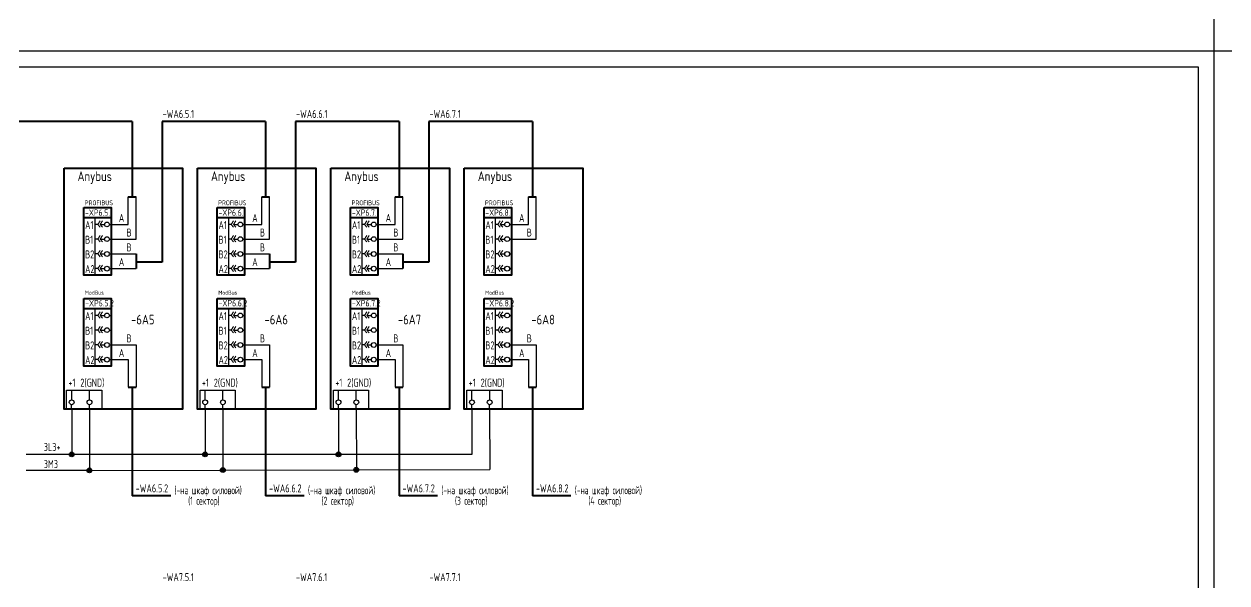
# Model space of a CAD drawing. Header units: millimetres. Extents: x 98 to 20644, y -7467 to -6136.
# Drawn here: x 3884.3 to 4260, y -7213.4 to -7038.7 of the extents above; entities that cross this region are included whole.
import ezdxf

# ---------------------------------------------------------------- set-up
doc = ezdxf.new("R2010")
doc.units = ezdxf.units.MM
for name, color, linetype in [('Временный', 6, 'Continuous'), ('КИА_МАРКИРОВКА', 2, 'Continuous'), ('КИА_НАКЛЕЙКИ', 1, 'Continuous')]:
    doc.layers.add(name, color=color, linetype=linetype)
doc.styles.add('GOST-A 3-1', font='', dxfattribs={"height": 3})
doc.styles.add('GOSTA-2.5-1', font='', dxfattribs={"width": 0.9, "height": 2.5})
doc.styles.get('GOST-A 3-1').set_extended_font_data('GOST type A')
doc.styles.get('GOSTA-2.5-1').set_extended_font_data('GOST Type AU')

# ---------------------------------------------------------------- blocks, each defined once
blk = doc.blocks.new('A$C2EC3666A')
h = blk.add_hatch(color=7)
h.dxf.hatch_style = 1
edge = h.paths.add_edge_path()
edge.add_arc((0, 0), 0.75, 0, 360)
at = {"color": 0}
blk.add_circle((0, 0), 0.75, dxfattribs=at)

msp = doc.modelspace()

# ---------------------------------------------------------------- linework, layer by layer
at = {"color": 0}
for p, q in [((4256, -7047.07), (4256, -6629.53)), ((3916.83, -7101.32), (3916.83, -7092.72)), ((3958.51, -7101.32), (3958.51, -7092.72)), ((4000.18, -7101.32), (4000.18, -7092.72)), ((4041.85, -7101.32), (4041.85, -7092.72)), ((3896.75, -7097.01), (3896.75, -7144.68)), ((3938.43, -7097.01), (3938.43, -7144.68)), ((3980.1, -7097.01), (3980.1, -7144.68)), ((4021.77, -7097.01), (4021.77, -7144.68)), ((3906.51, -7117.2), (3906.51, -7099.22)), ((3907.26, -7101.32), (3906.51, -7101.32)), ((3908.01, -7101.32), (3909.4, -7101.32)), ((3910.9, -7101.32), (3911.45, -7101.32)), ((3911.45, -7101.32), (3916.83, -7101.32)), ((3948.19, -7117.2), (3948.19, -7099.22)), ((3948.94, -7101.32), (3948.19, -7101.32)), ((3949.68, -7101.32), (3951.08, -7101.32)), ((3952.58, -7101.32), (3953.12, -7101.32)), ((3953.12, -7101.32), (3958.51, -7101.32)), ((3989.86, -7117.2), (3989.86, -7099.22)), ((3990.61, -7101.32), (3989.86, -7101.32)), ((3991.35, -7101.32), (3992.75, -7101.32)), ((3994.25, -7101.32), (3994.8, -7101.32)), ((3994.8, -7101.32), (4000.18, -7101.32)), ((4031.53, -7117.2), (4031.53, -7099.22)), ((4032.28, -7101.32), (4031.53, -7101.32)), ((4033.03, -7101.32), (4034.42, -7101.32)), ((4035.92, -7101.32), (4036.47, -7101.32)), ((4036.47, -7101.32), (4041.85, -7101.32)), ((3907.26, -7105.88), (3906.51, -7105.88)), ((3908.01, -7105.88), (3909.4, -7105.88)), ((3910.9, -7105.9), (3911.45, -7105.9)), ((3911.45, -7105.9), (3919.23, -7105.9)), ((3948.94, -7105.88), (3948.19, -7105.88)), ((3949.68, -7105.88), (3951.08, -7105.88)), ((3952.58, -7105.9), (3953.12, -7105.9)), ((3953.12, -7105.9), (3960.9, -7105.9)), ((3990.61, -7105.88), (3989.86, -7105.88)), ((3991.35, -7105.88), (3992.75, -7105.88)), ((3994.25, -7105.9), (3994.8, -7105.9)), ((3994.8, -7105.9), (4002.57, -7105.9)), ((4032.28, -7105.88), (4031.53, -7105.88)), ((4033.03, -7105.88), (4034.42, -7105.88)), ((4035.92, -7105.9), (4036.47, -7105.9)), ((4036.47, -7105.9), (4044.25, -7105.9)), ((3907.26, -7110.54), (3906.51, -7110.54)), ((3908.01, -7110.54), (3909.4, -7110.54)), ((3910.9, -7110.56), (3911.45, -7110.56)), ((3911.45, -7110.56), (3919.23, -7110.56)), ((3948.94, -7110.54), (3948.19, -7110.54)), ((3949.68, -7110.54), (3951.08, -7110.54)), ((3952.58, -7110.56), (3953.12, -7110.56)), ((3953.12, -7110.56), (3960.9, -7110.56)), ((3990.61, -7110.54), (3989.86, -7110.54)), ((3991.35, -7110.54), (3992.75, -7110.54)), ((3994.25, -7110.56), (3994.8, -7110.56)), ((3994.8, -7110.56), (4002.57, -7110.56)), ((4032.28, -7110.54), (4031.53, -7110.54)), ((4033.03, -7110.54), (4034.42, -7110.54)), ((4035.92, -7110.56), (4036.47, -7110.56)), ((3907.26, -7115.12), (3906.51, -7115.12)), ((3908.01, -7115.12), (3909.4, -7115.12)), ((3910.9, -7115.14), (3911.45, -7115.14)), ((3911.45, -7115.14), (3919.23, -7115.14)), ((3948.94, -7115.12), (3948.19, -7115.12)), ((3949.68, -7115.12), (3951.08, -7115.12)), ((3952.58, -7115.14), (3953.12, -7115.14)), ((3953.12, -7115.14), (3960.9, -7115.14)), ((3990.61, -7115.12), (3989.86, -7115.12)), ((3991.35, -7115.12), (3992.75, -7115.12)), ((3994.25, -7115.14), (3994.8, -7115.14)), ((3994.8, -7115.14), (4002.57, -7115.14)), ((4032.28, -7115.12), (4031.53, -7115.12)), ((4033.03, -7115.12), (4034.42, -7115.12)), ((4035.92, -7115.14), (4036.47, -7115.14)), ((3906.51, -7145.64), (3906.51, -7127.66)), ((3948.19, -7145.64), (3948.19, -7127.66)), ((3989.86, -7145.64), (3989.86, -7127.66)), ((4031.53, -7145.64), (4031.53, -7127.66)), ((3907.26, -7129.76), (3906.51, -7129.76)), ((3908.01, -7129.76), (3909.4, -7129.76)), ((3910.9, -7129.76), (3911.45, -7129.76)), ((3948.94, -7129.76), (3948.19, -7129.76)), ((3949.68, -7129.76), (3951.08, -7129.76)), ((3952.58, -7129.76), (3953.12, -7129.76)), ((3990.61, -7129.76), (3989.86, -7129.76)), ((3991.35, -7129.76), (3992.75, -7129.76)), ((3994.25, -7129.76), (3994.8, -7129.76)), ((4032.28, -7129.76), (4031.53, -7129.76)), ((4033.03, -7129.76), (4034.42, -7129.76)), ((4035.92, -7129.76), (4036.47, -7129.76)), ((3907.26, -7134.32), (3906.51, -7134.32)), ((3908.01, -7134.32), (3909.4, -7134.32)), ((3910.9, -7134.34), (3911.45, -7134.34)), ((3948.94, -7134.32), (3948.19, -7134.32)), ((3949.68, -7134.32), (3951.08, -7134.32)), ((3952.58, -7134.34), (3953.12, -7134.34)), ((3990.61, -7134.32), (3989.86, -7134.32)), ((3991.35, -7134.32), (3992.75, -7134.32)), ((3994.25, -7134.34), (3994.8, -7134.34)), ((4032.28, -7134.32), (4031.53, -7134.32)), ((4033.03, -7134.32), (4034.42, -7134.32)), ((4035.92, -7134.34), (4036.47, -7134.34)), ((3907.26, -7138.97), (3906.51, -7138.97)), ((3908.01, -7138.97), (3909.4, -7138.97)), ((3910.9, -7139), (3911.45, -7139)), ((3911.45, -7139), (3919.23, -7139)), ((3948.94, -7138.97), (3948.19, -7138.97)), ((3949.68, -7138.97), (3951.08, -7138.97)), ((3952.58, -7139), (3953.12, -7139)), ((3953.12, -7139), (3960.9, -7139)), ((3990.61, -7138.97), (3989.86, -7138.97)), ((3991.35, -7138.97), (3992.75, -7138.97)), ((3994.25, -7139), (3994.8, -7139)), ((3994.8, -7139), (4002.57, -7139)), ((4032.28, -7138.97), (4031.53, -7138.97)), ((4033.03, -7138.97), (4034.42, -7138.97)), ((4035.92, -7139), (4036.47, -7139)), ((4036.47, -7139), (4044.25, -7139)), ((3907.26, -7143.56), (3906.51, -7143.56)), ((3908.01, -7143.56), (3909.4, -7143.56)), ((3910.9, -7143.58), (3911.45, -7143.58)), ((3911.45, -7143.58), (3916.83, -7143.58)), ((3916.83, -7143.58), (3916.83, -7152.18)), ((3948.94, -7143.56), (3948.19, -7143.56)), ((3949.68, -7143.56), (3951.08, -7143.56)), ((3952.58, -7143.58), (3953.12, -7143.58)), ((3953.12, -7143.58), (3958.51, -7143.58)), ((3958.51, -7143.58), (3958.51, -7152.18)), ((3990.61, -7143.56), (3989.86, -7143.56)), ((3991.35, -7143.56), (3992.75, -7143.56)), ((3994.25, -7143.58), (3994.8, -7143.58)), ((3994.8, -7143.58), (4000.18, -7143.58)), ((4000.18, -7143.58), (4000.18, -7152.18)), ((4032.28, -7143.56), (4031.53, -7143.56)), ((4033.03, -7143.56), (4034.42, -7143.56)), ((4035.92, -7143.58), (4036.47, -7143.58)), ((4036.47, -7143.58), (4041.85, -7143.58)), ((4041.85, -7143.58), (4041.85, -7152.18)), ((3899.15, -7156.15), (3899.15, -7153.12)), ((3904.69, -7156.15), (3904.69, -7153.12)), ((3940.82, -7156.15), (3940.82, -7153.12)), ((3946.37, -7156.15), (3946.37, -7153.12)), ((3982.49, -7156.15), (3982.49, -7153.12)), ((3988.04, -7156.15), (3988.04, -7153.12)), ((4024.17, -7156.15), (4024.17, -7153.12)), ((4029.71, -7156.15), (4029.71, -7153.12)), ((3899.13, -7159.04), (3899.13, -7157.65)), ((3904.67, -7159.04), (3904.67, -7157.65)), ((3940.8, -7159.04), (3940.8, -7157.65)), ((3946.34, -7159.04), (3946.34, -7157.65)), ((3982.47, -7159.04), (3982.47, -7157.65)), ((3988.02, -7159.04), (3988.02, -7157.65)), ((4024.14, -7159.04), (4024.14, -7157.65)), ((4029.69, -7159.04), (4029.69, -7157.65))]:
    msp.add_line(p, q, dxfattribs=at)
for p, q in [((3662, -7047.07), (4256, -7047.07)), ((4256, -7467.07), (4256, -7047.07)), ((4256, -7047.07), (4850, -7047.07)), ((4256, -7467.07), (4256, -7047.07)), ((3682, -7052.07), (4251, -7052.07)), ((4251, -7052.07), (4251, -7462.07)), ((3919.23, -7105.9), (3919.23, -7092.72)), ((3960.9, -7105.9), (3960.9, -7092.72)), ((4002.57, -7105.9), (4002.57, -7092.72)), ((4044.25, -7105.9), (4044.25, -7092.72)), ((3919.23, -7139), (3919.23, -7152.18)), ((3960.9, -7139), (3960.9, -7152.18)), ((4002.57, -7139), (4002.57, -7152.18)), ((4044.25, -7139), (4044.25, -7152.18))]:
    msp.add_line(p, q)
at = {"color": 6, "lineweight": 40}
for p, q in [((3918.03, -7069.16), (3809.54, -7069.16)), ((3918.03, -7069.16), (3918.03, -7092.72)), ((3959.7, -7069.16), (3927.37, -7069.16)), ((3927.37, -7069.16), (3927.37, -7113.13)), ((3959.7, -7069.16), (3959.7, -7092.72)), ((3969.04, -7069.16), (3969.04, -7113.13)), ((4001.38, -7069.16), (3969.04, -7069.16)), ((4001.38, -7069.16), (4001.38, -7092.72)), ((4010.71, -7069.16), (4010.71, -7113.13)), ((4043.05, -7069.16), (4010.71, -7069.16)), ((4043.05, -7069.16), (4043.05, -7092.72)), ((3916.83, -7092.72), (3919.23, -7092.72)), ((3958.51, -7092.72), (3960.9, -7092.72)), ((4000.18, -7092.72), (4002.57, -7092.72)), ((4041.85, -7092.72), (4044.25, -7092.72)), ((3919.23, -7110.56), (3919.23, -7115.14)), ((3960.9, -7110.56), (3960.9, -7115.14)), ((4002.57, -7110.56), (4002.57, -7115.14)), ((3927.37, -7113.13), (3919.23, -7113.13)), ((3969.04, -7113.13), (3960.9, -7113.13)), ((4010.71, -7113.13), (4002.57, -7113.13))]:
    msp.add_line(p, q, dxfattribs=at)
at = {"lineweight": 18}
for p, q in [((3908.01, -7100.21), (3907.26, -7101.32)), ((3907.26, -7101.32), (3908.01, -7102.21)), ((3908.75, -7100.21), (3908.01, -7101.32)), ((3908.01, -7101.32), (3908.75, -7102.21)), ((3949.68, -7100.21), (3948.94, -7101.32)), ((3948.94, -7101.32), (3949.68, -7102.21)), ((3950.42, -7100.21), (3949.68, -7101.32)), ((3949.68, -7101.32), (3950.42, -7102.21)), ((3991.35, -7100.21), (3990.61, -7101.32)), ((3990.61, -7101.32), (3991.35, -7102.21)), ((3992.1, -7100.21), (3991.35, -7101.32)), ((3991.35, -7101.32), (3992.1, -7102.21)), ((4033.03, -7100.21), (4032.28, -7101.32)), ((4032.28, -7101.32), (4033.03, -7102.21)), ((4033.77, -7100.21), (4033.03, -7101.32)), ((4033.03, -7101.32), (4033.77, -7102.21)), ((3908.01, -7104.77), (3907.26, -7105.88)), ((3908.75, -7104.77), (3908.01, -7105.88)), ((3949.68, -7104.77), (3948.94, -7105.88)), ((3950.42, -7104.77), (3949.68, -7105.88)), ((3991.35, -7104.77), (3990.61, -7105.88)), ((3992.1, -7104.77), (3991.35, -7105.88)), ((4033.03, -7104.77), (4032.28, -7105.88)), ((4033.77, -7104.77), (4033.03, -7105.88)), ((3907.26, -7105.88), (3908.01, -7106.77)), ((3908.01, -7105.88), (3908.75, -7106.77)), ((3948.94, -7105.88), (3949.68, -7106.77)), ((3949.68, -7105.88), (3950.42, -7106.77)), ((3990.61, -7105.88), (3991.35, -7106.77)), ((3991.35, -7105.88), (3992.1, -7106.77)), ((4032.28, -7105.88), (4033.03, -7106.77)), ((4033.03, -7105.88), (4033.77, -7106.77)), ((3908.01, -7109.43), (3907.26, -7110.54)), ((3907.26, -7110.54), (3908.01, -7111.43)), ((3908.75, -7109.43), (3908.01, -7110.54)), ((3908.01, -7110.54), (3908.75, -7111.43)), ((3949.68, -7109.43), (3948.94, -7110.54)), ((3948.94, -7110.54), (3949.68, -7111.43)), ((3950.42, -7109.43), (3949.68, -7110.54)), ((3949.68, -7110.54), (3950.42, -7111.43)), ((3991.35, -7109.43), (3990.61, -7110.54)), ((3990.61, -7110.54), (3991.35, -7111.43)), ((3992.1, -7109.43), (3991.35, -7110.54)), ((3991.35, -7110.54), (3992.1, -7111.43)), ((4033.03, -7109.43), (4032.28, -7110.54)), ((4032.28, -7110.54), (4033.03, -7111.43)), ((4033.77, -7109.43), (4033.03, -7110.54)), ((4033.03, -7110.54), (4033.77, -7111.43)), ((3908.01, -7114.01), (3907.26, -7115.12)), ((3907.26, -7115.12), (3908.01, -7116.01)), ((3908.75, -7114.01), (3908.01, -7115.12)), ((3908.01, -7115.12), (3908.75, -7116.01)), ((3949.68, -7114.01), (3948.94, -7115.12)), ((3948.94, -7115.12), (3949.68, -7116.01)), ((3950.42, -7114.01), (3949.68, -7115.12)), ((3949.68, -7115.12), (3950.42, -7116.01)), ((3991.35, -7114.01), (3990.61, -7115.12)), ((3990.61, -7115.12), (3991.35, -7116.01)), ((3992.1, -7114.01), (3991.35, -7115.12)), ((3991.35, -7115.12), (3992.1, -7116.01)), ((4033.03, -7114.01), (4032.28, -7115.12)), ((4032.28, -7115.12), (4033.03, -7116.01)), ((4033.77, -7114.01), (4033.03, -7115.12)), ((4033.03, -7115.12), (4033.77, -7116.01)), ((3908.01, -7128.65), (3907.26, -7129.76)), ((3907.26, -7129.76), (3908.01, -7130.65)), ((3908.75, -7128.65), (3908.01, -7129.76)), ((3908.01, -7129.76), (3908.75, -7130.65)), ((3949.68, -7128.65), (3948.94, -7129.76)), ((3948.94, -7129.76), (3949.68, -7130.65)), ((3950.42, -7128.65), (3949.68, -7129.76)), ((3949.68, -7129.76), (3950.42, -7130.65)), ((3991.35, -7128.65), (3990.61, -7129.76)), ((3990.61, -7129.76), (3991.35, -7130.65)), ((3992.1, -7128.65), (3991.35, -7129.76)), ((3991.35, -7129.76), (3992.1, -7130.65)), ((4033.03, -7128.65), (4032.28, -7129.76)), ((4032.28, -7129.76), (4033.03, -7130.65)), ((4033.77, -7128.65), (4033.03, -7129.76)), ((4033.03, -7129.76), (4033.77, -7130.65)), ((3908.01, -7133.21), (3907.26, -7134.32)), ((3907.26, -7134.32), (3908.01, -7135.21)), ((3908.75, -7133.21), (3908.01, -7134.32)), ((3908.01, -7134.32), (3908.75, -7135.21)), ((3949.68, -7133.21), (3948.94, -7134.32)), ((3948.94, -7134.32), (3949.68, -7135.21)), ((3950.42, -7133.21), (3949.68, -7134.32)), ((3949.68, -7134.32), (3950.42, -7135.21)), ((3991.35, -7133.21), (3990.61, -7134.32)), ((3990.61, -7134.32), (3991.35, -7135.21)), ((3992.1, -7133.21), (3991.35, -7134.32)), ((3991.35, -7134.32), (3992.1, -7135.21)), ((4033.03, -7133.21), (4032.28, -7134.32)), ((4032.28, -7134.32), (4033.03, -7135.21)), ((4033.77, -7133.21), (4033.03, -7134.32)), ((4033.03, -7134.32), (4033.77, -7135.21)), ((3908.01, -7137.87), (3907.26, -7138.97)), ((3907.26, -7138.97), (3908.01, -7139.86)), ((3908.75, -7137.87), (3908.01, -7138.97)), ((3908.01, -7138.97), (3908.75, -7139.86)), ((3949.68, -7137.87), (3948.94, -7138.97)), ((3948.94, -7138.97), (3949.68, -7139.86)), ((3950.42, -7137.87), (3949.68, -7138.97)), ((3949.68, -7138.97), (3950.42, -7139.86)), ((3991.35, -7137.87), (3990.61, -7138.97)), ((3990.61, -7138.97), (3991.35, -7139.86)), ((3992.1, -7137.87), (3991.35, -7138.97)), ((3991.35, -7138.97), (3992.1, -7139.86)), ((4033.03, -7137.87), (4032.28, -7138.97)), ((4032.28, -7138.97), (4033.03, -7139.86)), ((4033.77, -7137.87), (4033.03, -7138.97)), ((4033.03, -7138.97), (4033.77, -7139.86)), ((3908.01, -7142.45), (3907.26, -7143.56)), ((3908.75, -7142.45), (3908.01, -7143.56)), ((3949.68, -7142.45), (3948.94, -7143.56)), ((3950.42, -7142.45), (3949.68, -7143.56)), ((3991.35, -7142.45), (3990.61, -7143.56)), ((3992.1, -7142.45), (3991.35, -7143.56)), ((4033.03, -7142.45), (4032.28, -7143.56)), ((4033.77, -7142.45), (4033.03, -7143.56)), ((3907.26, -7143.56), (3908.01, -7144.45)), ((3908.01, -7143.56), (3908.75, -7144.45)), ((3948.94, -7143.56), (3949.68, -7144.45)), ((3949.68, -7143.56), (3950.42, -7144.45)), ((3990.61, -7143.56), (3991.35, -7144.45)), ((3991.35, -7143.56), (3992.1, -7144.45)), ((4032.28, -7143.56), (4033.03, -7144.45)), ((4033.03, -7143.56), (4033.77, -7144.45))]:
    msp.add_line(p, q, dxfattribs=at)
at = {"color": 252, "lineweight": 40, "true_color": 0x939598}
for p, q in [((3916.83, -7152.18), (3919.23, -7152.18)), ((3918.03, -7152.18), (3918.03, -7186.16)), ((3958.51, -7152.18), (3960.9, -7152.18)), ((3959.7, -7152.18), (3959.7, -7186.16)), ((4000.18, -7152.18), (4002.57, -7152.18)), ((4001.38, -7152.18), (4001.38, -7186.16)), ((4041.85, -7152.18), (4044.25, -7152.18)), ((4043.05, -7152.18), (4043.05, -7186.16)), ((3930.06, -7186.16), (3918.03, -7186.16)), ((3971.73, -7186.16), (3959.7, -7186.16)), ((4013.4, -7186.16), (4001.38, -7186.16)), ((4055.07, -7186.16), (4043.05, -7186.16))]:
    msp.add_line(p, q, dxfattribs=at)
at = {"color": 1}
for p, q in [((3899.14, -7159.04), (3899.14, -7172.91)), ((3940.81, -7159.04), (3940.81, -7172.91)), ((3982.49, -7159.04), (3982.49, -7172.91)), ((4024.16, -7159.04), (4024.16, -7173.19)), ((3899.14, -7173.19), (3884.9, -7173.19)), ((4024.16, -7173.19), (3899.14, -7173.19))]:
    msp.add_line(p, q, dxfattribs=at)
at = {"color": 4}
for p, q in [((3904.67, -7159.04), (3904.71, -7178.19)), ((3946.34, -7159.04), (3946.34, -7178.1)), ((3988.02, -7159.04), (3988.06, -7178.01)), ((4029.69, -7159.04), (4029.72, -7177.91)), ((3904.67, -7178.19), (3884.9, -7178.19)), ((3904.67, -7178.19), (4029.72, -7177.91))]:
    msp.add_line(p, q, dxfattribs=at)
at = {"color": 0, "lineweight": 40}
for points in [[(3896.75, -7083.7), (3933.77, -7083.7), (3933.77, -7159.04), (3896.75, -7159.04)], [(3938.43, -7083.7), (3975.44, -7083.7), (3975.44, -7159.04), (3938.43, -7159.04)], [(3980.1, -7083.7), (4017.12, -7083.7), (4017.12, -7159.04), (3980.1, -7159.04)], [(4021.77, -7083.7), (4058.79, -7083.7), (4058.79, -7159.04), (4021.77, -7159.04)], [(3902.92, -7096.06), (3911.45, -7096.06), (3911.45, -7117.2), (3902.92, -7117.2)], [(3902.92, -7096.06), (3911.45, -7096.06), (3911.45, -7099.22), (3902.92, -7099.22)], [(3944.59, -7096.06), (3953.12, -7096.06), (3953.12, -7117.2), (3944.59, -7117.2)], [(3944.59, -7096.06), (3953.12, -7096.06), (3953.12, -7099.22), (3944.59, -7099.22)], [(3986.26, -7096.06), (3994.8, -7096.06), (3994.8, -7117.2), (3986.26, -7117.2)], [(3986.26, -7096.06), (3994.8, -7096.06), (3994.8, -7099.22), (3986.26, -7099.22)], [(4027.93, -7096.06), (4036.47, -7096.06), (4036.47, -7117.2), (4027.93, -7117.2)], [(4027.93, -7096.06), (4036.47, -7096.06), (4036.47, -7099.22), (4027.93, -7099.22)], [(3902.92, -7124.5), (3911.45, -7124.5), (3911.45, -7145.64), (3902.92, -7145.64)], [(3902.92, -7124.5), (3911.45, -7124.5), (3911.45, -7127.66), (3902.92, -7127.66)], [(3944.59, -7124.5), (3953.12, -7124.5), (3953.12, -7145.64), (3944.59, -7145.64)], [(3944.59, -7124.5), (3953.12, -7124.5), (3953.12, -7127.66), (3944.59, -7127.66)], [(3986.26, -7124.5), (3994.8, -7124.5), (3994.8, -7145.64), (3986.26, -7145.64)], [(3986.26, -7124.5), (3994.8, -7124.5), (3994.8, -7127.66), (3986.26, -7127.66)], [(4027.93, -7124.5), (4036.47, -7124.5), (4036.47, -7145.64), (4027.93, -7145.64)], [(4027.93, -7124.5), (4036.47, -7124.5), (4036.47, -7127.66), (4027.93, -7127.66)]]:
    msp.add_lwpolyline(points, close=True, dxfattribs=at)
at = {"color": 0}
for points in [[(3897.55, -7153.12), (3908.55, -7153.12), (3908.55, -7159.04), (3897.55, -7159.04)], [(3939.22, -7153.12), (3950.22, -7153.12), (3950.22, -7159.04), (3939.22, -7159.04)], [(3980.9, -7153.12), (3991.89, -7153.12), (3991.89, -7159.04), (3980.9, -7159.04)], [(4022.57, -7153.12), (4033.56, -7153.12), (4033.56, -7159.04), (4022.57, -7159.04)]]:
    msp.add_lwpolyline(points, close=True, dxfattribs=at)
for centre in [(3910.15, -7101.32), (3951.83, -7101.32), (3993.5, -7101.32), (4035.17, -7101.32), (3910.15, -7105.9), (3951.83, -7105.9), (3993.5, -7105.9), (4035.17, -7105.9), (3910.15, -7110.56), (3951.83, -7110.56), (3993.5, -7110.56), (4035.17, -7110.56), (3910.15, -7115.14), (3951.83, -7115.14), (3993.5, -7115.14), (4035.17, -7115.14), (3910.15, -7129.76), (3951.83, -7129.76), (3993.5, -7129.76), (4035.17, -7129.76), (3910.15, -7134.34), (3951.83, -7134.34), (3993.5, -7134.34), (4035.17, -7134.34), (3910.15, -7139), (3951.83, -7139), (3993.5, -7139), (4035.17, -7139), (3910.15, -7143.58), (3951.83, -7143.58), (3993.5, -7143.58), (4035.17, -7143.58), (3899.15, -7156.9), (3904.69, -7156.9), (3940.82, -7156.9), (3946.37, -7156.9), (3982.49, -7156.9), (3988.04, -7156.9), (4024.17, -7156.9), (4029.71, -7156.9)]:
    msp.add_circle(centre, 0.75, dxfattribs=at)

# ---------------------------------------------------------------- block references
for p in [(3899.14, -7173.19), (3940.81, -7173.19), (3982.49, -7173.19), (3904.67, -7178.19), (3946.34, -7178.1), (3988.02, -7178.01)]:
    msp.add_blockref('A$C2EC3666A', p, dxfattribs=at)

# ---------------------------------------------------------------- texts
at = {"style": 'GOST-A 3-1'}
for s, height, p in [('Anybus', 3, (3900.97, -7087.75)), ('Anybus', 3, (3942.64, -7087.75)), ('Anybus', 3, (3984.31, -7087.75)), ('Anybus', 3, (4025.99, -7087.75)), ('PROFIBUS', 1.5, (3903.22, -7095.32)), ('PROFIBUS', 1.5, (3944.89, -7095.32)), ('PROFIBUS', 1.5, (3986.56, -7095.32)), ('PROFIBUS', 1.5, (4028.24, -7095.32)), ('ModBus', 1.3, (3903.28, -7123.28)), ('ModBus', 1.3, (3944.95, -7123.28)), ('ModBus', 1.3, (3986.63, -7123.28)), ('ModBus', 1.3, (4028.3, -7123.28))]:
    msp.add_text(s, height=height, dxfattribs=at).set_placement(p)
at = {"style": 'GOSTA-2.5-1', "width": 0.9}
for s, height, p in [('-XP6.5.1', 2, (3903.31, -7098.63)), ('-XP6.6.1', 2, (3944.99, -7098.63)), ('-XP6.7.1', 2, (3986.66, -7098.63)), ('-XP6.8.1', 2, (4028.33, -7098.63)), ('A1', 2.5, (3903.32, -7102.77)), ('A', 2.5, (3913.87, -7100.53)), ('A1', 2.5, (3944.99, -7102.77)), ('A', 2.5, (3955.54, -7100.53)), ('A1', 2.5, (3986.66, -7102.77)), ('A', 2.5, (3997.21, -7100.53)), ('A1', 2.5, (4028.34, -7102.77)), ('A', 2.5, (4038.88, -7100.53)), ('B1', 2.5, (3903.32, -7107.35)), ('B', 2.5, (3916.26, -7105.11)), ('B1', 2.5, (3944.99, -7107.35)), ('B', 2.5, (3957.93, -7105.11)), ('B1', 2.5, (3986.66, -7107.35)), ('B', 2.5, (3999.61, -7105.11)), ('B1', 2.5, (4028.34, -7107.35)), ('B', 2.5, (4041.28, -7105.11)), ('B', 2.5, (3916.26, -7109.74)), ('B', 2.5, (3957.93, -7109.74)), ('B', 2.5, (3999.61, -7109.74)), ('B2', 2.5, (3903.32, -7111.93)), ('A', 2.5, (3913.87, -7114.32)), ('B2', 2.5, (3944.99, -7111.93)), ('A', 2.5, (3955.54, -7114.32)), ('B2', 2.5, (3986.66, -7111.93)), ('A', 2.5, (3997.21, -7114.32)), ('B2', 2.5, (4028.34, -7111.93)), ('A2', 2.5, (3903.32, -7116.52)), ('A2', 2.5, (3944.99, -7116.52)), ('A2', 2.5, (3986.66, -7116.52)), ('A2', 2.5, (4028.34, -7116.52)), ('-XP6.5.2', 2, (3903.35, -7126.93)), ('-XP6.6.2', 2, (3945.02, -7126.93)), ('-XP6.7.2', 2, (3986.7, -7126.93)), ('-XP6.8.2', 2, (4028.37, -7126.93)), ('A1', 2.5, (3903.32, -7131.21)), ('A1', 2.5, (3944.99, -7131.21)), ('A1', 2.5, (3986.66, -7131.21)), ('A1', 2.5, (4028.34, -7131.21)), ('B1', 2.5, (3903.32, -7135.79)), ('B1', 2.5, (3944.99, -7135.79)), ('B1', 2.5, (3986.66, -7135.79)), ('B1', 2.5, (4028.34, -7135.79)), ('B2', 2.5, (3903.32, -7140.37)), ('B', 2.5, (3916.26, -7138.18)), ('B2', 2.5, (3944.99, -7140.37)), ('B', 2.5, (3957.93, -7138.18)), ('B2', 2.5, (3986.66, -7140.37)), ('B', 2.5, (3999.61, -7138.18)), ('B2', 2.5, (4028.34, -7140.37)), ('B', 2.5, (4041.28, -7138.18)), ('A2', 2.5, (3903.32, -7144.95)), ('A', 2.5, (3913.87, -7142.76)), ('A2', 2.5, (3944.99, -7144.95)), ('A', 2.5, (3955.54, -7142.76)), ('A2', 2.5, (3986.66, -7144.95)), ('A', 2.5, (3997.21, -7142.76)), ('A2', 2.5, (4028.34, -7144.95)), ('A', 2.5, (4038.88, -7142.76)), ('+1', 2.5, (3898.11, -7152.02)), ('2(GND)', 2.5, (3901.84, -7152.02)), ('+1', 2.5, (3939.79, -7152.02)), ('2(GND)', 2.5, (3943.52, -7152.02)), ('+1', 2.5, (3981.46, -7152.02)), ('2(GND)', 2.5, (3985.19, -7152.02)), ('+1', 2.5, (4023.13, -7152.02)), ('2(GND)', 2.5, (4026.86, -7152.02))]:
    msp.add_text(s, height=height, dxfattribs=at).set_placement(p)
at = {"layer": 'Временный', "style": 'GOSTA-2.5-1', "width": 0.7}
for s, p in [('(-на шкаф силовой)', (3931.26, -7185.64)), ('(-на шкаф силовой)', (3972.94, -7185.64)), ('(-на шкаф силовой)', (4014.61, -7185.64)), ('(-на шкаф силовой)', (4056.28, -7185.64)), ('(1 сектор)', (3935.52, -7188.93)), ('(2 сектор)', (3977.19, -7188.93)), ('(3 сектор)', (4018.86, -7188.93)), ('(4 сектор)', (4060.53, -7188.93))]:
    msp.add_text(s, height=2.5, dxfattribs=at).set_placement(p)
at = {"layer": 'КИА_МАРКИРОВКА', "style": 'GOSTA-2.5-1', "width": 0.9}
for s, p in [('-WA6.5.1', (3927.54, -7068.04)), ('-WA6.6.1', (3969.21, -7068.04)), ('-WA6.7.1', (4010.88, -7068.04)), ('3L3+', (3890.4, -7172.12)), ('3M3', (3890.4, -7177.46)), ('-WA6.5.2', (3919.12, -7185.05)), ('-WA6.6.2', (3960.79, -7185.05)), ('-WA6.7.2', (4002.46, -7185.05)), ('-WA6.8.2', (4044.14, -7185.05)), ('-WA7.5.1', (3927.54, -7212.81)), ('-WA7.6.1', (3969.21, -7212.81)), ('-WA7.7.1', (4010.88, -7212.81))]:
    msp.add_text(s, height=2.5, dxfattribs=at).set_placement(p)
at = {"layer": 'КИА_НАКЛЕЙКИ', "style": 'GOST-A 3-1'}
for s, p in [('-6A5', (3917.68, -7132.56)), ('-6A6', (3959.36, -7132.56)), ('-6A7', (4001.03, -7132.56)), ('-6A8', (4042.7, -7132.56))]:
    msp.add_text(s, height=3, dxfattribs=at).set_placement(p)

doc.saveas('drawing.dxf')
